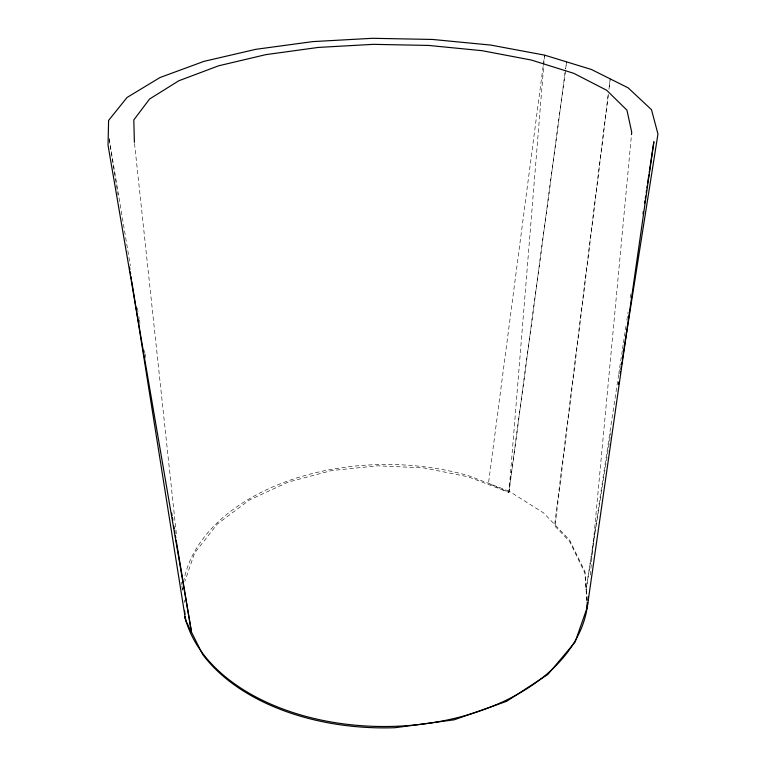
<?xml version="1.0" encoding="UTF-8"?>
<svg xmlns="http://www.w3.org/2000/svg" width="766" height="766" viewBox="0 0 766 766"><rect width="100%" height="100%" fill="white"/><g stroke="black" fill="none" stroke-linecap="round" stroke-linejoin="round"><path stroke-width="0.57" stroke-dasharray="3.83 2.87" d="M590.28 575.075L631.5 134.596M555.13 524.969L608.309 94.314M608.3 94.295L554.546 525.706L569.598 541.428L584.898 573.045L586.861 601.53M586.976 600.218L585.013 571.752L569.703 540.154L543.582 512.914L509.017 491.169L565.461 70.175L508.95 492.394L468.304 476.835L423.79 467.911L377.561 465.805L331.678 470.563L288.227 482.073L249.381 500.045L217.4 523.973L194.631 552.966L184.855 581.423M618.631 374.66L586.057 589.897L609.343 442.269M618.813 373.473L619.531 368.743M619.704 367.565L622.394 349.823M622.567 348.645L623.285 343.915M623.467 342.728L625.257 330.902M625.439 329.715L626.148 324.985M626.866 320.255L628.12 311.982M630.265 297.792L630.983 293.062M609.525 441.082L610.272 436.361M610.464 435.174L610.828 432.819M509.017 491.169L468.342 475.629A202.875 131.015 -0.4 0 0 184.022 579.795M109.088 138.368L130.335 265.639M137.411 308.066L138.004 311.599M138.79 316.31L139.182 318.666M139.383 319.853L139.967 323.386M144.496 350.493L144.889 352.848M145.08 354.026L145.674 357.559M109.241 139.556L118.06 195.081M134.538 143.529L176.448 534.668M181.542 582.217L181.791 584.602M181.925 585.789L182.308 589.351M184.309 600.161L184.472 602.545M182.614 590.299A202.875 131.015 -0.4 0 1 182.815 587.943M544.578 55.123L508.95 492.394L488.497 483.327L544.578 55.123M610.215 78.888L608.903 89.565L610.215 78.888M566.581 61.874L565.624 68.988L566.581 61.874"/><path stroke-width="1.15" d="M184.874 616.697A202.875 131.015 -0.4 0 0 392.316 726.407A202.875 131.015 -0.4 0 0 587.378 606.03L587.713 602.459M587.943 600.075L588.269 596.503M631.5 134.596L631.72 132.212L626.952 110.17L606.634 90.225L573.734 73.316L531.269 60.026L482.044 50.68L428.596 45.433L373.281 44.342L318.321 47.425L265.955 54.616L218.588 65.809L178.832 80.756L149.561 99.044L133.801 119.936L134.404 142.342M131.762 281.333L185.631 620.393L202.674 654.49A202.741 131.101 -0.4 0 0 395.093 727.7L454.209 719.801L506.671 701.302L547.91 674.415L575.103 642.071L587.263 607.342L653.896 141.681L649.242 172.436M642.971 213.819L643.335 211.454M644.589 203.181L644.943 200.816M645.298 198.451L645.661 196.086M646.198 192.534L646.552 190.169M646.916 187.804L647.27 185.439M647.624 183.074L648.879 174.801M618.468 384.398L618.842 382.033M620.144 373.77L620.517 371.405M620.891 369.04L621.264 366.675M621.638 364.319L622.011 361.954M622.385 359.589L657.956 134.012L651.493 109.691L628.149 87.851L591.39 69.476L544.578 55.123L490.757 45.079L432.608 39.459L372.544 38.3L312.844 41.603L255.806 49.321L203.909 61.376L159.931 77.567L127.022 97.493L108.6 120.434L108.044 145.253L191.5 632.142L176.161 540.222M171.641 513.115L172.034 515.47M172.427 517.826L172.819 520.191M173.796 526.079L174.198 528.435M174.591 530.79L174.983 533.146M175.376 535.511L175.768 537.866M129.511 267.152L129.885 269.517M130.258 271.873L130.641 274.238M131.015 276.603L131.388 278.968M184.596 610.751L184.979 614.322M185.238 616.697L185.487 619.072M587.139 602.545L587.378 606.03M587.101 605.016L587.263 607.342M185.401 616.822L185.631 620.393"/></g></svg>
